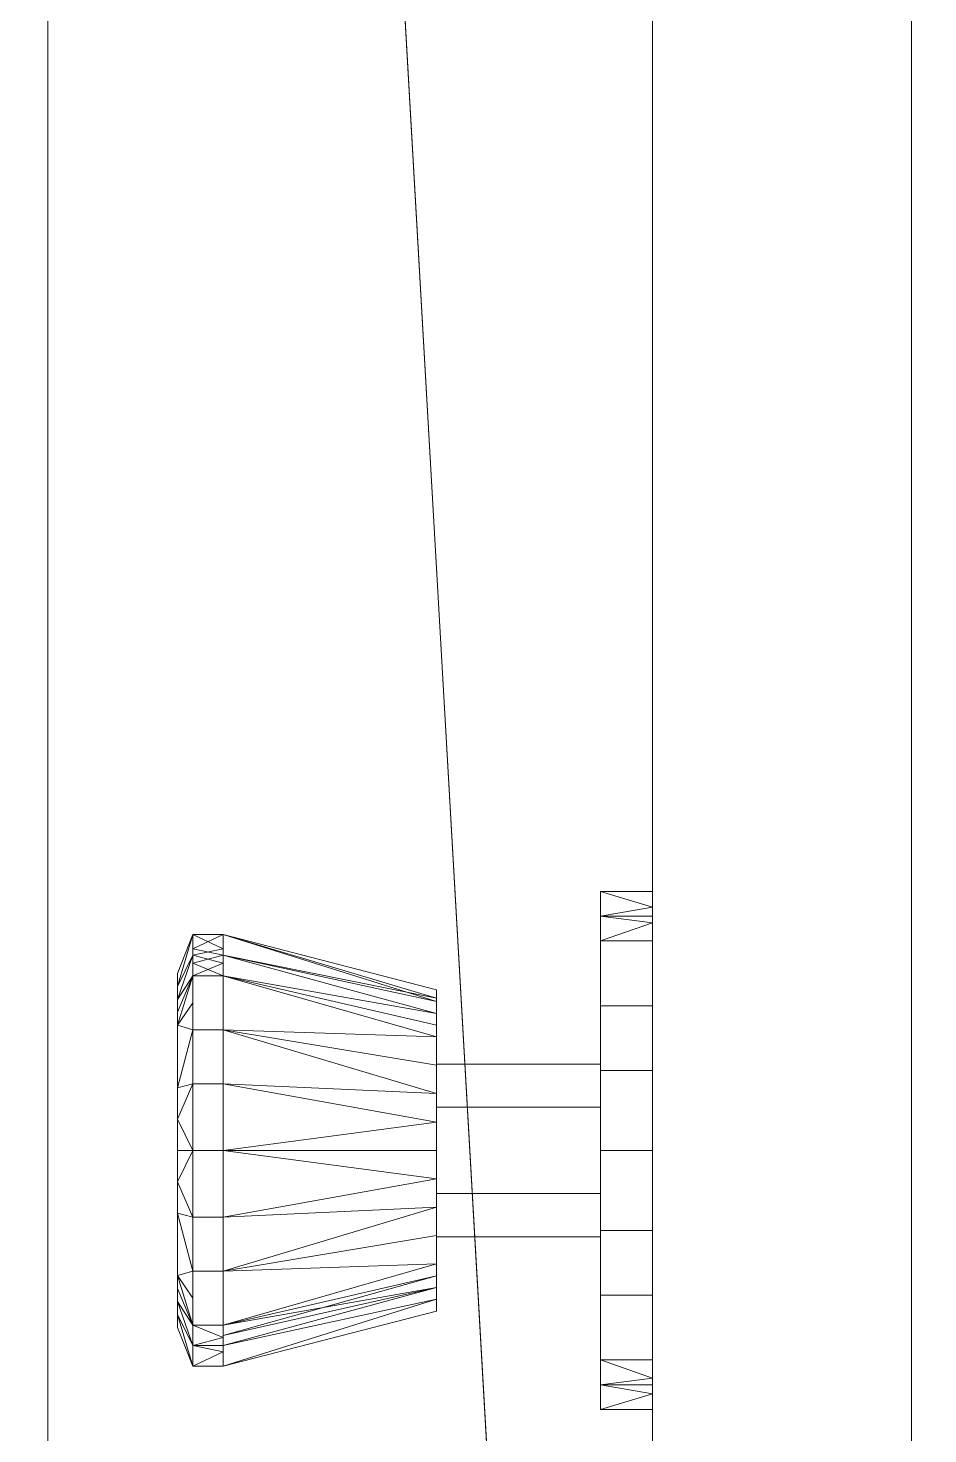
# Model space of a CAD drawing. Header units: millimetres. Extents: x -58504 to -31854, y -45142 to -12667.
# Drawn here: x -49731.1 to -49626.9, y -39304.7 to -39141.9 of the extents above; entities that cross this region are included whole.
import ezdxf

# ---------------------------------------------------------------- set-up
doc = ezdxf.new("R2010")
doc.units = ezdxf.units.MM
for name, color, linetype, lineweight in [('Doors', 7, 'Continuous', 9), ('Floors', 7, 'Continuous', 9), ('Frame_Mullion', 7, 'Continuous', 9), ('Walls', 7, 'Continuous', 9), ('五金器具', 7, 'Continuous', 9)]:
    doc.layers.add(name, color=color, linetype=linetype, lineweight=lineweight)

# ---------------------------------------------------------------- blocks, each defined once
blk = doc.blocks.new('單開-矩形- _1_ - 85 x 210 cm-432077-_3D_')
at = {"layer": 'Frame_Mullion', "color": 8}
mesh = blk.add_polyface(dxfattribs=at)
corners = [(425, -150, 2100), (-425, -150, 2100), (-425, -270, 2100), (425, -270, 2100)]
mesh.append_faces([[corners[k] for k in face] for face in [(0, 1, 2, 3)]], dxfattribs={"color": 8})
mesh = blk.add_polyface(dxfattribs=at)
corners = [(375, -190, 2050), (-375, -190, 2050), (-375, -150, 2050), (375, -150, 2050)]
mesh.append_faces([[corners[k] for k in face] for face in [(0, 1, 2, 3)]], dxfattribs={"color": 8})
mesh = blk.add_polyface(dxfattribs=at)
corners = [(375, -190), (355, -190), (355, -190, 2030), (-355, -190, 2030), (-355, -190), (-375, -190), (-375, -190, 2050), (375, -190, 2050)]
mesh.append_faces([[corners[k] for k in face] for face in [(2, 3, 6, 7)]], dxfattribs={"vtx1": -1, "vtx3": -1, "color": 8})
mesh.append_faces([[corners[k] for k in face] for face in [(0, 1, 2, 7)]], dxfattribs={"vtx2": -1, "color": 8})
mesh.append_faces([[corners[k] for k in face] for face in [(3, 4, 5, 6)]], dxfattribs={"vtx3": -1, "color": 8})
mesh = blk.add_polyface(dxfattribs=at)
corners = [(355, -270, 2030), (-355, -270, 2030), (-355, -190, 2030), (355, -190, 2030)]
mesh.append_faces([[corners[k] for k in face] for face in [(0, 1, 2, 3)]], dxfattribs={"color": 8})
at = {"layer": '五金器具'}
mesh = blk.add_polyface(dxfattribs=at)
corners = [(310, -196, 1000), (304.27, -196, 982.37), (289.27, -196, 971.47), (270.73, -196, 971.47), (255.73, -196, 982.37), (250, -196, 1000), (250, -190, 1000), (255.73, -190, 982.37), (270.73, -190, 971.47), (289.27, -190, 971.47), (304.27, -190, 982.37), (310, -190, 1000), (263.23, -196, 976.92), (263.23, -190, 976.92), (252.86, -190, 991.18), (252.86, -196, 991.18), (280, -196, 971.47), (280, -190, 971.47), (306.37, -190, 988.82), (307.14, -196, 991.18), (296.77, -190, 976.92), (296.77, -196, 976.92), (308.18, -190, 994.41)]
mesh.append_faces([[corners[k] for k in face] for face in [(1, 18, 19), (19, 22, 0), (18, 1, 10)]], dxfattribs={"vtx0": -1, "vtx1": -1})
mesh.append_faces([[corners[k] for k in face] for face in [(19, 18, 22)]], dxfattribs={"vtx0": -1, "vtx2": -1})
mesh.append_faces([[corners[k] for k in face] for face in [(6, 14, 15, 5)]], dxfattribs={"vtx1": -1})
mesh.append_faces([[corners[k] for k in face] for face in [(12, 4, 7, 13), (13, 8, 3, 12), (4, 15, 14, 7), (16, 3, 8, 17), (2, 16, 17, 9), (21, 2, 9, 20), (1, 21, 20, 10)]], dxfattribs={"vtx1": -1, "vtx3": -1})
mesh.append_faces([[corners[k] for k in face] for face in [(22, 11, 0)]], dxfattribs={"vtx2": -1})
mesh = blk.add_polyface(dxfattribs=at)
corners = [(250, -196, 1000), (255.73, -196, 1017.63), (270.73, -196, 1028.53), (289.27, -196, 1028.53), (304.27, -196, 1017.63), (310, -196, 1000), (310, -190, 1000), (304.27, -190, 1017.63), (289.27, -190, 1028.53), (270.73, -190, 1028.53), (255.73, -190, 1017.63), (250, -190, 1000), (296.77, -196, 1023.08), (296.77, -190, 1023.08), (307.14, -190, 1008.82), (307.14, -196, 1008.82), (280, -196, 1028.53), (280, -190, 1028.53), (253.63, -190, 1011.18), (252.86, -196, 1008.82), (263.23, -190, 1023.08), (263.23, -196, 1023.08), (251.82, -190, 1005.59)]
mesh.append_faces([[corners[k] for k in face] for face in [(1, 18, 19), (19, 22, 0), (18, 1, 10)]], dxfattribs={"vtx0": -1, "vtx1": -1})
mesh.append_faces([[corners[k] for k in face] for face in [(19, 18, 22)]], dxfattribs={"vtx0": -1, "vtx2": -1})
mesh.append_faces([[corners[k] for k in face] for face in [(6, 14, 15, 5)]], dxfattribs={"vtx1": -1})
mesh.append_faces([[corners[k] for k in face] for face in [(14, 7, 4, 15), (13, 8, 3, 12), (7, 13, 12, 4), (16, 3, 8, 17), (2, 16, 17, 9), (21, 2, 9, 20), (1, 21, 20, 10)]], dxfattribs={"vtx1": -1, "vtx3": -1})
mesh.append_faces([[corners[k] for k in face] for face in [(22, 11, 0)]], dxfattribs={"vtx2": -1})
mesh = blk.add_polyface(dxfattribs=at)
corners = [(310, -190, 1000), (304.27, -190, 982.37), (289.27, -190, 971.47), (270.73, -190, 971.47), (255.73, -190, 982.37), (250, -190, 1000), (280, -190, 1000)]
mesh.append_faces([[corners[k] for k in face] for face in [(1, 2, 6, 0)]], dxfattribs={"vtx1": -1})
mesh.append_faces([[corners[k] for k in face] for face in [(2, 3, 6)]], dxfattribs={"vtx1": -1, "vtx2": -1})
mesh.append_faces([[corners[k] for k in face] for face in [(4, 5, 6, 3)]], dxfattribs={"vtx2": -1})
mesh = blk.add_polyface(dxfattribs=at)
corners = [(250, -190, 1000), (255.73, -190, 1017.63), (270.73, -190, 1028.53), (289.27, -190, 1028.53), (304.27, -190, 1017.63), (310, -190, 1000), (280, -190, 1000)]
mesh.append_faces([[corners[k] for k in face] for face in [(3, 6, 2)]], dxfattribs={"vtx0": -1, "vtx1": -1})
mesh.append_faces([[corners[k] for k in face] for face in [(1, 2, 6, 0)]], dxfattribs={"vtx1": -1})
mesh.append_faces([[corners[k] for k in face] for face in [(4, 5, 6, 3)]], dxfattribs={"vtx2": -1})
mesh = blk.add_polyface(dxfattribs=at)
corners = [(290, -196, 1000), (285, -196, 991.34), (275, -196, 991.34), (270, -196, 1000), (250, -196, 1000), (255.73, -196, 982.37), (270.73, -196, 971.47), (289.27, -196, 971.47), (304.27, -196, 982.37), (310, -196, 1000)]
mesh.append_faces([[corners[k] for k in face] for face in [(1, 7, 8, 0)]], dxfattribs={"vtx0": -1, "vtx2": -1})
mesh.append_faces([[corners[k] for k in face] for face in [(9, 0, 8)]], dxfattribs={"vtx1": -1})
mesh.append_faces([[corners[k] for k in face] for face in [(6, 7, 1, 2), (5, 6, 2, 3)]], dxfattribs={"vtx1": -1, "vtx3": -1})
mesh.append_faces([[corners[k] for k in face] for face in [(3, 4, 5)]], dxfattribs={"vtx2": -1})
mesh = blk.add_polyface(dxfattribs=at)
corners = [(270, -196, 1000), (275, -196, 1008.66), (285, -196, 1008.66), (290, -196, 1000), (310, -196, 1000), (304.27, -196, 1017.63), (289.27, -196, 1028.53), (270.73, -196, 1028.53), (255.73, -196, 1017.63), (250, -196, 1000)]
mesh.append_faces([[corners[k] for k in face] for face in [(0, 8, 9)]], dxfattribs={"vtx0": -1})
mesh.append_faces([[corners[k] for k in face] for face in [(1, 7, 8, 0), (7, 1, 2)]], dxfattribs={"vtx0": -1, "vtx2": -1})
mesh.append_faces([[corners[k] for k in face] for face in [(2, 5, 6, 7)]], dxfattribs={"vtx0": -1, "vtx3": -1})
mesh.append_faces([[corners[k] for k in face] for face in [(3, 4, 5, 2)]], dxfattribs={"vtx2": -1})
mesh = blk.add_polyface(dxfattribs=at)
corners = [(290, -215, 1000), (285, -215, 991.34), (275, -215, 991.34), (270, -215, 1000), (270, -196, 1000), (275, -196, 991.34), (285, -196, 991.34), (290, -196, 1000)]
mesh.append_faces([[corners[k] for k in face] for face in [(4, 5, 2, 3)]], dxfattribs={"vtx1": -1})
mesh.append_faces([[corners[k] for k in face] for face in [(1, 2, 5, 6)]], dxfattribs={"vtx1": -1, "vtx3": -1})
mesh.append_faces([[corners[k] for k in face] for face in [(6, 7, 0, 1)]], dxfattribs={"vtx3": -1})
mesh = blk.add_polyface(dxfattribs=at)
corners = [(270, -215, 1000), (275, -215, 1008.66), (285, -215, 1008.66), (290, -215, 1000), (290, -196, 1000), (285, -196, 1008.66), (275, -196, 1008.66), (270, -196, 1000)]
mesh.append_faces([[corners[k] for k in face] for face in [(4, 5, 2, 3)]], dxfattribs={"vtx1": -1})
mesh.append_faces([[corners[k] for k in face] for face in [(1, 2, 5, 6)]], dxfattribs={"vtx1": -1, "vtx3": -1})
mesh.append_faces([[corners[k] for k in face] for face in [(6, 7, 0, 1)]], dxfattribs={"vtx3": -1})
mesh = blk.add_polyface(dxfattribs=at)
corners = [(305, -239.7, 1000), (300.23, -239.7, 985.31), (287.73, -239.7, 976.22), (272.27, -239.7, 976.22), (259.77, -239.7, 985.31), (255, -239.7, 1000), (261.4, -215, 1000), (266.85, -215, 986.85), (280, -215, 981.4), (293.15, -215, 986.85), (298.6, -215, 1000), (273.42, -215, 984.12), (286.58, -215, 984.12), (264.12, -215, 993.42), (295.88, -215, 993.42), (266.02, -239.7, 980.76), (293.98, -239.7, 980.76), (283.29, -215, 982.76), (280, -239.7, 976.22), (276.71, -215, 982.76), (265.49, -215, 990.14), (257.39, -239.7, 992.65), (302.61, -239.7, 992.65), (297.24, -215, 996.71), (301.42, -239.7, 988.98), (270.14, -215, 985.49), (289.86, -215, 985.49), (262.76, -215, 996.71), (294.51, -215, 990.14)]
mesh.append_faces([[corners[k] for k in face] for face in [(27, 5, 6), (0, 23, 10)]], dxfattribs={"vtx0": -1})
mesh.append_faces([[corners[k] for k in face] for face in [(18, 17, 2), (5, 27, 21), (3, 19, 18), (17, 18, 8), (1, 28, 24)]], dxfattribs={"vtx0": -1, "vtx1": -1})
mesh.append_faces([[corners[k] for k in face] for face in [(1, 9, 28), (14, 22, 24), (15, 25, 11), (18, 19, 8), (9, 1, 16), (11, 3, 15), (16, 12, 26), (4, 13, 20), (3, 11, 19), (13, 4, 21), (15, 7, 25), (12, 16, 2)]], dxfattribs={"vtx0": -1, "vtx2": -1})
mesh.append_faces([[corners[k] for k in face] for face in [(15, 4, 7), (20, 7, 4), (0, 22, 23), (17, 12, 2), (14, 23, 22), (28, 14, 24), (26, 9, 16), (27, 13, 21)]], dxfattribs={"vtx1": -1, "vtx2": -1})
mesh = blk.add_polyface(dxfattribs=at)
corners = [(255, -239.7, 1000), (259.77, -239.7, 1014.69), (272.27, -239.7, 1023.78), (287.73, -239.7, 1023.78), (300.23, -239.7, 1014.69), (305, -239.7, 1000), (298.6, -215, 1000), (293.15, -215, 1013.15), (280, -215, 1018.6), (266.85, -215, 1013.15), (261.4, -215, 1000), (286.58, -215, 1015.88), (273.42, -215, 1015.88), (295.88, -215, 1006.58), (264.12, -215, 1006.58), (293.98, -239.7, 1019.24), (266.02, -239.7, 1019.24), (280, -239.7, 1023.78), (283.29, -215, 1017.24), (276.71, -215, 1017.24), (294.51, -215, 1009.86), (302.61, -239.7, 1007.35), (262.37, -215, 1002.33), (257.39, -239.7, 1007.35), (265.49, -215, 1009.86), (289.86, -215, 1014.51), (270.14, -215, 1014.51), (297.24, -215, 1003.29)]
mesh.append_faces([[corners[k] for k in face] for face in [(27, 5, 6)]], dxfattribs={"vtx0": -1})
mesh.append_faces([[corners[k] for k in face] for face in [(5, 27, 21), (23, 22, 0), (17, 19, 2), (22, 23, 14), (19, 17, 8), (3, 18, 17)]], dxfattribs={"vtx0": -1, "vtx1": -1})
mesh.append_faces([[corners[k] for k in face] for face in [(15, 25, 11), (4, 13, 20), (17, 18, 8), (11, 3, 15), (9, 1, 16), (16, 12, 26), (13, 4, 21), (3, 11, 18), (1, 9, 24), (15, 7, 25), (12, 16, 2)]], dxfattribs={"vtx0": -1, "vtx2": -1})
mesh.append_faces([[corners[k] for k in face] for face in [(24, 14, 1), (15, 4, 7), (20, 7, 4), (19, 12, 2), (23, 1, 14), (26, 9, 16), (27, 13, 21)]], dxfattribs={"vtx1": -1, "vtx2": -1})
mesh.append_faces([[corners[k] for k in face] for face in [(22, 10, 0)]], dxfattribs={"vtx2": -1})
mesh = blk.add_polyface(dxfattribs=at)
corners = [(298.6, -215, 1000), (293.15, -215, 986.85), (280, -215, 981.4), (266.85, -215, 986.85), (261.4, -215, 1000), (270, -215, 1000), (275, -215, 991.34), (285, -215, 991.34), (290, -215, 1000)]
mesh.append_faces([[corners[k] for k in face] for face in [(3, 6, 2)]], dxfattribs={"vtx0": -1, "vtx1": -1})
mesh.append_faces([[corners[k] for k in face] for face in [(7, 1, 2, 6)]], dxfattribs={"vtx0": -1, "vtx2": -1})
mesh.append_faces([[corners[k] for k in face] for face in [(8, 0, 1, 7)]], dxfattribs={"vtx2": -1})
mesh.append_faces([[corners[k] for k in face] for face in [(3, 4, 5, 6)]], dxfattribs={"vtx3": -1})
mesh = blk.add_polyface(dxfattribs=at)
corners = [(261.4, -215, 1000), (266.85, -215, 1013.15), (280, -215, 1018.6), (293.15, -215, 1013.15), (298.6, -215, 1000), (290, -215, 1000), (285, -215, 1008.66), (275, -215, 1008.66), (270, -215, 1000)]
mesh.append_faces([[corners[k] for k in face] for face in [(3, 5, 6, 2)]], dxfattribs={"vtx0": -1, "vtx2": -1})
mesh.append_faces([[corners[k] for k in face] for face in [(0, 1, 8)]], dxfattribs={"vtx1": -1})
mesh.append_faces([[corners[k] for k in face] for face in [(6, 7, 2)]], dxfattribs={"vtx1": -1, "vtx2": -1})
mesh.append_faces([[corners[k] for k in face] for face in [(1, 2, 7, 8)]], dxfattribs={"vtx1": -1, "vtx3": -1})
mesh.append_faces([[corners[k] for k in face] for face in [(3, 4, 5)]], dxfattribs={"vtx2": -1})
mesh = blk.add_polyface(dxfattribs=at)
corners = [(305, -243.2, 1000), (300.23, -243.2, 985.31), (287.73, -243.2, 976.22), (272.27, -243.2, 976.22), (259.77, -243.2, 985.31), (255, -243.2, 1000), (255, -239.7, 1000), (259.77, -239.7, 985.31), (272.27, -239.7, 976.22), (287.73, -239.7, 976.22), (300.23, -239.7, 985.31), (305, -239.7, 1000), (258.32, -243.2, 989.79), (257.39, -239.7, 992.65), (266.02, -239.7, 980.76), (266.02, -243.2, 980.76), (280, -243.2, 976.22), (280, -239.7, 976.22), (293.98, -239.7, 980.76), (293.98, -243.2, 980.76), (301.68, -239.7, 989.79), (302.61, -243.2, 992.65), (256.66, -243.2, 994.9), (303.34, -239.7, 994.9)]
mesh.append_faces([[corners[k] for k in face] for face in [(7, 12, 13), (21, 23, 0), (1, 20, 21), (20, 1, 10)]], dxfattribs={"vtx0": -1, "vtx1": -1})
mesh.append_faces([[corners[k] for k in face] for face in [(13, 12, 22), (21, 20, 23), (7, 4, 12)]], dxfattribs={"vtx0": -1, "vtx2": -1})
mesh.append_faces([[corners[k] for k in face] for face in [(6, 13, 22)]], dxfattribs={"vtx1": -1, "vtx2": -1})
mesh.append_faces([[corners[k] for k in face] for face in [(15, 4, 7, 14), (14, 8, 3, 15), (17, 9, 2, 16), (19, 2, 9, 18), (18, 10, 1, 19), (16, 3, 8, 17)]], dxfattribs={"vtx1": -1, "vtx3": -1})
mesh.append_faces([[corners[k] for k in face] for face in [(22, 5, 6), (23, 11, 0)]], dxfattribs={"vtx2": -1})
mesh = blk.add_polyface(dxfattribs=at)
corners = [(255, -243.2, 1000), (259.77, -243.2, 1014.69), (272.27, -243.2, 1023.78), (287.73, -243.2, 1023.78), (300.23, -243.2, 1014.69), (305, -243.2, 1000), (305, -239.7, 1000), (300.23, -239.7, 1014.69), (287.73, -239.7, 1023.78), (272.27, -239.7, 1023.78), (259.77, -239.7, 1014.69), (255, -239.7, 1000), (293.98, -243.2, 1019.24), (293.98, -239.7, 1019.24), (302.61, -239.7, 1007.35), (302.61, -243.2, 1007.35), (280, -243.2, 1023.78), (280, -239.7, 1023.78), (258.32, -239.7, 1010.21), (257.39, -243.2, 1007.35), (266.02, -239.7, 1019.24), (266.02, -243.2, 1019.24), (256.66, -239.7, 1005.1)]
mesh.append_faces([[corners[k] for k in face] for face in [(1, 18, 19), (19, 22, 0), (18, 1, 10)]], dxfattribs={"vtx0": -1, "vtx1": -1})
mesh.append_faces([[corners[k] for k in face] for face in [(19, 18, 22)]], dxfattribs={"vtx0": -1, "vtx2": -1})
mesh.append_faces([[corners[k] for k in face] for face in [(6, 14, 15, 5)]], dxfattribs={"vtx1": -1})
mesh.append_faces([[corners[k] for k in face] for face in [(12, 4, 7, 13), (13, 8, 3, 12), (4, 15, 14, 7), (16, 3, 8, 17), (2, 16, 17, 9), (21, 2, 9, 20), (1, 21, 20, 10)]], dxfattribs={"vtx1": -1, "vtx3": -1})
mesh.append_faces([[corners[k] for k in face] for face in [(22, 11, 0)]], dxfattribs={"vtx2": -1})
mesh = blk.add_polyface(dxfattribs=at)
corners = [(300.5, -245, 1000), (294.5, -245, 985.5), (280, -245, 979.5), (265.5, -245, 985.5), (259.5, -245, 1000), (255, -243.2, 1000), (259.77, -243.2, 985.31), (272.27, -243.2, 976.22), (287.73, -243.2, 976.22), (300.23, -243.2, 985.31), (305, -243.2, 1000), (287.25, -245, 982.5), (272.75, -245, 982.5), (262.5, -245, 992.75), (257.39, -243.2, 992.65), (297.5, -245, 992.75), (302.61, -243.2, 992.65), (266.02, -243.2, 980.76), (293.98, -243.2, 980.76), (276.38, -245, 981), (280, -243.2, 976.22), (283.62, -245, 981), (264, -245, 989.13), (261, -245, 996.38), (296, -245, 989.13), (299, -245, 996.38), (269.13, -245, 984), (297.1, -243.2, 983.03), (290.87, -245, 984)]
mesh.append_faces([[corners[k] for k in face] for face in [(25, 10, 0)]], dxfattribs={"vtx0": -1})
mesh.append_faces([[corners[k] for k in face] for face in [(1, 9, 24), (20, 19, 7), (8, 21, 20), (2, 20, 21), (10, 25, 16), (19, 20, 2)]], dxfattribs={"vtx0": -1, "vtx1": -1})
mesh.append_faces([[corners[k] for k in face] for face in [(8, 11, 21), (23, 5, 14), (1, 18, 27), (11, 8, 18), (3, 6, 17), (12, 17, 7), (9, 15, 24), (1, 27, 9), (14, 13, 23), (15, 9, 16)]], dxfattribs={"vtx0": -1, "vtx2": -1})
mesh.append_faces([[corners[k] for k in face] for face in [(17, 12, 26, 3)]], dxfattribs={"vtx0": -1, "vtx3": -1})
mesh.append_faces([[corners[k] for k in face] for face in [(14, 6, 13), (19, 12, 7), (22, 13, 6, 3), (28, 11, 18, 1), (25, 15, 16)]], dxfattribs={"vtx1": -1, "vtx2": -1})
mesh.append_faces([[corners[k] for k in face] for face in [(23, 4, 5)]], dxfattribs={"vtx2": -1})
mesh = blk.add_polyface(dxfattribs=at)
corners = [(259.5, -245, 1000), (265.5, -245, 1014.5), (280, -245, 1020.5), (294.5, -245, 1014.5), (300.5, -245, 1000), (305, -243.2, 1000), (300.23, -243.2, 1014.69), (287.73, -243.2, 1023.78), (272.27, -243.2, 1023.78), (259.77, -243.2, 1014.69), (255, -243.2, 1000), (272.75, -245, 1017.5), (287.25, -245, 1017.5), (297.5, -245, 1007.25), (302.61, -243.2, 1007.35), (262.5, -245, 1007.25), (257.39, -243.2, 1007.35), (293.98, -243.2, 1019.24), (266.02, -243.2, 1019.24), (283.62, -245, 1019), (280, -243.2, 1023.78), (276.38, -245, 1019), (296, -245, 1010.87), (299, -245, 1003.62), (264, -245, 1010.87), (261, -245, 1003.62), (290.87, -245, 1016), (262.9, -243.2, 1016.97), (269.13, -245, 1016)]
mesh.append_faces([[corners[k] for k in face] for face in [(25, 10, 0)]], dxfattribs={"vtx0": -1})
mesh.append_faces([[corners[k] for k in face] for face in [(1, 9, 24), (20, 19, 7), (8, 21, 20), (2, 20, 21), (10, 25, 16), (19, 20, 2)]], dxfattribs={"vtx0": -1, "vtx1": -1})
mesh.append_faces([[corners[k] for k in face] for face in [(8, 11, 21), (23, 5, 14), (1, 18, 27), (11, 8, 18), (3, 6, 17), (12, 17, 7), (9, 15, 24), (1, 27, 9), (6, 3, 22), (14, 13, 23), (15, 9, 16)]], dxfattribs={"vtx0": -1, "vtx2": -1})
mesh.append_faces([[corners[k] for k in face] for face in [(17, 12, 26, 3)]], dxfattribs={"vtx0": -1, "vtx3": -1})
mesh.append_faces([[corners[k] for k in face] for face in [(14, 6, 13), (19, 12, 7), (22, 13, 6), (28, 11, 18, 1), (25, 15, 16)]], dxfattribs={"vtx1": -1, "vtx2": -1})
mesh.append_faces([[corners[k] for k in face] for face in [(23, 4, 5)]], dxfattribs={"vtx2": -1})
mesh = blk.add_polyface(dxfattribs=at)
corners = [(280, -245, 1000), (259.5, -245, 1000), (265.5, -245, 985.5), (280, -245, 979.5), (294.5, -245, 985.5), (300.5, -245, 1000)]
mesh.append_faces([[corners[k] for k in face] for face in [(2, 3, 0, 1)]], dxfattribs={"vtx1": -1})
mesh.append_faces([[corners[k] for k in face] for face in [(4, 5, 0, 3)]], dxfattribs={"vtx2": -1})
mesh = blk.add_polyface(dxfattribs=at)
corners = [(280, -245, 1000), (300.5, -245, 1000), (294.5, -245, 1014.5), (280, -245, 1020.5), (265.5, -245, 1014.5), (259.5, -245, 1000)]
mesh.append_faces([[corners[k] for k in face] for face in [(4, 5, 0, 3)]], dxfattribs={"vtx2": -1})
mesh.append_faces([[corners[k] for k in face] for face in [(0, 1, 2, 3)]], dxfattribs={"vtx3": -1})

msp = doc.modelspace()

# ---------------------------------------------------------------- block references
at = {"layer": 'Doors', "color": 8, "rotation": 269.9999999999999}
msp.add_blockref('單開-矩形- _1_ - 85 x 210 cm-432077-_3D_', (-49468.81, -38991.86, 11000), dxfattribs=at)

# ---------------------------------------------------------------- meshes
at = {"layer": 'Floors', "color": 9}
mesh = msp.add_polyface(dxfattribs=at)
corners = [(-42028.81, -14316.86, 10820), (-42028.81, -12666.86, 10820), (-38828.81, -12666.86, 10820), (-38828.81, -14316.86, 10820), (-33278.81, -14316.86, 10820), (-33278.81, -21316.86, 10820), (-32828.81, -21316.86, 10820), (-32828.81, -31066.86, 10820), (-33278.81, -31066.86, 10820), (-33278.81, -33116.86, 10820), (-31853.81, -33116.86, 10820), (-31853.81, -36466.86, 10820), (-33278.81, -36466.86, 10820), (-33278.81, -43716.86, 10820), (-35428.81, -43716.86, 10820), (-35428.81, -45141.86, 10820), (-38778.81, -45141.86, 10820), (-38778.81, -43716.86, 10820), (-42303.81, -43716.86, 10820), (-42303.81, -45141.86, 10820), (-45653.81, -45141.86, 10820), (-45653.81, -43716.86, 10820), (-49578.81, -43716.86, 10820), (-49578.81, -45141.86, 10820), (-52928.81, -45141.86, 10820), (-52928.81, -43766.86, 10820), (-57078.81, -43766.86, 10820), (-57078.81, -36466.86, 10820), (-58503.82, -36466.86, 10820), (-58503.82, -33116.86, 10820), (-57128.82, -33116.86, 10820), (-57128.82, -29916.86, 10820), (-49328.81, -29916.86, 10820), (-49328.81, -29141.86, 10820), (-50703.81, -29141.86, 10820), (-50703.81, -22316.86, 10820), (-49928.8, -22316.86, 10820), (-49928.8, -21466.86, 10820), (-50703.81, -21466.86, 10820), (-50703.81, -18116.86, 10820), (-49328.81, -18116.86, 10820), (-49328.81, -14316.86, 10820), (-38978.81, -22666.86, 10820), (-39228.81, -22666.86, 10820), (-39228.81, -24116.86, 10820), (-38978.81, -24116.86, 10820), (-33828.81, -24116.86, 10820), (-33828.81, -21916.86, 10820), (-38828.81, -21916.86, 10820), (-38828.81, -24116.86, 10820), (-34578.81, -26766.86, 10820), (-38878.81, -26766.86, 10820), (-38878.81, -27206.86, 10820), (-34578.81, -27206.86, 10820), (-38878.81, -27356.86, 10820), (-38878.81, -30316.86, 10820), (-34988.81, -30316.86, 10820), (-34988.81, -28936.86, 10820), (-34728.81, -28936.86, 10820), (-34728.81, -27356.86, 10820), (-41978.81, -25141.86, 10820), (-42328.81, -25141.86, 10820), (-42328.81, -26791.86, 10820), (-41978.81, -26791.86, 10820), (-42028.81, -31316.86, 10820), (-42028.81, -30591.86, 10820), (-43728.81, -30591.86, 10820), (-43728.81, -31316.86, 10820), (-43878.81, -31926.86, 10820), (-43878.81, -30591.86, 10820), (-44378.81, -30591.86, 10820), (-44378.81, -31926.86, 10820), (-46428.81, -33441.86, 10820), (-47428.81, -33441.86, 10820), (-47428.81, -34116.86, 10820), (-46428.81, -34116.86, 10820), (-45328.81, -33441.86, 10820), (-46328.81, -33441.86, 10820), (-46328.81, -34116.86, 10820), (-45328.81, -34116.86, 10820), (-49028.81, -30591.86, 10820), (-49028.81, -33291.86, 10820), (-45908.81, -33291.86, 10820), (-45908.81, -30591.86, 10820), (-39228.81, -26816.86, 10820), (-39228.81, -29916.86, 10820), (-39028.81, -29916.86, 10820), (-39028.81, -26816.86, 10820), (-46353.81, -36916.36, 10820), (-46653.81, -36916.36, 10820), (-46653.81, -37166.86, 10820), (-46353.81, -37166.86, 10820), (-56178.81, -38966.86, 10820), (-56928.81, -38966.86, 10820), (-56928.81, -39266.86, 10820), (-56178.81, -39266.86, 10820), (-52628.81, -36916.86, 10820), (-53378.81, -36916.86, 10820), (-53378.81, -37066.86, 10820), (-52628.81, -37066.86, 10820), (-49928.81, -31066.86, 10820), (-49928.81, -31466.86, 10820), (-49728.81, -31466.86, 10820), (-49728.81, -31066.86, 10820), (-51278.81, -35816.86, 10820), (-51578.81, -35816.86, 10820), (-51578.81, -36316.86, 10820), (-51278.81, -36316.86, 10820), (-46803.81, -39566.86, 10820), (-47103.81, -39566.86, 10820), (-47103.81, -40066.86, 10820), (-46803.81, -40066.86, 10820), (-36948.81, -36916.86, 10820), (-37248.81, -36916.86, 10820), (-37248.81, -37266.86, 10820), (-36948.81, -37266.86, 10820), (-34078.81, -39626.86, 10820), (-33778.81, -39626.86, 10820), (-33778.81, -39326.86, 10820), (-34078.81, -39326.86, 10820), (-36988.81, -30916.86, 10820), (-37288.81, -30916.86, 10820), (-37288.81, -31266.86, 10820), (-36988.81, -31266.86, 10820), (-44528.81, -14466.86, 10820), (-44828.81, -14466.86, 10820), (-44828.81, -15216.86, 10820), (-44528.81, -15216.86, 10820), (-41078.81, -19666.86, 10820), (-41878.81, -19666.86, 10820), (-41878.81, -19966.86, 10820), (-41078.81, -19966.86, 10820)]
mesh.append_faces([[corners[k] for k in face] for face in [(30, 27, 28, 29), (3, 0, 1, 2)]], dxfattribs={"vtx0": -1, "color": 9})
mesh.append_faces([[corners[k] for k in face] for face in [(111, 21, 110), (106, 96, 105), (82, 73, 81), (32, 100, 31), (101, 31, 100), (44, 60, 43)]], dxfattribs={"vtx0": -1, "vtx1": -1, "color": 9})
mesh.append_faces([[corners[k] for k in face] for face in [(109, 107, 90, 108), (74, 104, 81, 73), (79, 68, 64), (62, 83, 33, 61), (66, 69, 62, 65), (130, 61, 36), (52, 54, 87, 51)]], dxfattribs={"vtx0": -1, "vtx1": -1, "vtx2": -1, "color": 9})
mesh.append_faces([[corners[k] for k in face] for face in [(17, 114, 116, 14), (9, 12, 112, 123), (64, 122, 113, 79), (44, 51, 84, 60)]], dxfattribs={"vtx0": -1, "vtx1": -1, "vtx2": -1, "vtx3": -1, "color": 9})
mesh.append_faces([[corners[k] for k in face] for face in [(27, 98, 92, 93), (82, 77, 72, 73), (71, 76, 82, 83), (32, 80, 103, 100), (40, 126, 129, 130)]], dxfattribs={"vtx0": -1, "vtx1": -1, "vtx3": -1, "color": 9})
mesh.append_faces([[corners[k] for k in face] for face in [(95, 25, 26, 94), (94, 26, 27, 93), (115, 119, 116, 114), (72, 77, 78, 75), (68, 79, 76, 71), (12, 115, 112), (68, 67, 64), (123, 112, 113, 122), (33, 83, 80, 32), (83, 70, 71), (69, 66, 67, 68), (126, 40, 41, 125), (0, 124, 125, 41), (58, 7, 8), (51, 87, 84), (42, 48, 49, 45)]], dxfattribs={"vtx0": -1, "vtx2": -1, "color": 9})
mesh.append_faces([[corners[k] for k in face] for face in [(25, 98, 99, 22), (110, 21, 22, 99), (108, 90, 91, 18), (105, 96, 97, 30), (81, 104, 105, 101), (114, 17, 18, 91), (12, 118, 119, 115), (88, 78, 79, 113), (62, 69, 70, 83), (65, 62, 63, 85), (130, 36, 37, 40), (48, 131, 128, 3), (55, 121, 122, 64), (7, 53, 50, 46), (51, 44, 45, 49), (48, 42, 43, 131)]], dxfattribs={"vtx0": -1, "vtx2": -1, "vtx3": -1, "color": 9})
mesh.append_faces([[corners[k] for k in face] for face in [(16, 17, 14, 15), (35, 36, 34), (57, 58, 56)]], dxfattribs={"vtx1": -1, "color": 9})
mesh.append_faces([[corners[k] for k in face] for face in [(101, 102, 81), (76, 77, 82), (126, 127, 129), (130, 131, 43), (85, 86, 55)]], dxfattribs={"vtx1": -1, "vtx2": -1, "color": 9})
mesh.append_faces([[corners[k] for k in face] for face in [(95, 92, 98, 25), (109, 110, 99, 107), (111, 108, 18, 21), (97, 98, 27, 30), (30, 31, 101, 105), (74, 75, 89, 104), (88, 89, 75, 78), (33, 34, 36, 61), (60, 61, 130, 43), (64, 65, 85, 55), (128, 129, 0, 3), (127, 124, 0, 129), (8, 9, 56, 58), (123, 120, 56, 9), (58, 59, 53, 7)]], dxfattribs={"vtx1": -1, "vtx2": -1, "vtx3": -1, "color": 9})
mesh.append_faces([[corners[k] for k in face] for face in [(106, 107, 99, 96), (107, 104, 89, 90), (80, 81, 102, 103), (12, 13, 117, 118), (116, 117, 13, 14), (113, 114, 91, 88), (63, 60, 84, 85), (120, 121, 55, 56), (54, 55, 86, 87), (59, 54, 52, 53), (50, 51, 49, 46), (46, 47, 6, 7), (47, 48, 5, 6)]], dxfattribs={"vtx1": -1, "vtx3": -1, "color": 9})
mesh.append_faces([[corners[k] for k in face] for face in [(23, 24, 25, 22), (10, 11, 12, 9)]], dxfattribs={"vtx2": -1, "color": 9})
mesh.append_faces([[corners[k] for k in face] for face in [(3, 4, 5, 48)]], dxfattribs={"vtx2": -1, "vtx3": -1, "color": 9})
mesh.append_faces([[corners[k] for k in face] for face in [(18, 19, 20, 21), (37, 38, 39, 40)]], dxfattribs={"vtx3": -1, "color": 9})
mesh = msp.add_polyface(dxfattribs=at)
corners = [(-42028.81, -14316.86, 11000), (-49328.81, -14316.86, 11000), (-49328.81, -18116.86, 11000), (-50703.81, -18116.86, 11000), (-50703.81, -21466.86, 11000), (-49928.8, -21466.86, 11000), (-49928.8, -22316.86, 11000), (-50703.81, -22316.86, 11000), (-50703.81, -29141.86, 11000), (-49328.81, -29141.86, 11000), (-49328.81, -29916.86, 11000), (-57128.82, -29916.86, 11000), (-57128.82, -33116.86, 11000), (-58503.82, -33116.86, 11000), (-58503.82, -36466.86, 11000), (-57078.81, -36466.86, 11000), (-57078.81, -43766.86, 11000), (-52928.81, -43766.86, 11000), (-52928.81, -45141.86, 11000), (-49578.81, -45141.86, 11000), (-49578.81, -43716.86, 11000), (-45653.81, -43716.86, 11000), (-45653.81, -45141.86, 11000), (-42303.81, -45141.86, 11000), (-42303.81, -43716.86, 11000), (-38778.81, -43716.86, 11000), (-38778.81, -45141.86, 11000), (-35428.81, -45141.86, 11000), (-35428.81, -43716.86, 11000), (-33278.81, -43716.86, 11000), (-33278.81, -36466.86, 11000), (-31853.81, -36466.86, 11000), (-31853.81, -33116.86, 11000), (-33278.81, -33116.86, 11000), (-33278.81, -31066.86, 11000), (-32828.81, -31066.86, 11000), (-32828.81, -21316.86, 11000), (-33278.81, -21316.86, 11000), (-33278.81, -14316.86, 11000), (-38828.81, -14316.86, 11000), (-38828.81, -12666.86, 11000), (-42028.81, -12666.86, 11000), (-38978.81, -22666.86, 11000), (-38978.81, -24116.86, 11000), (-39228.81, -24116.86, 11000), (-39228.81, -22666.86, 11000), (-33828.81, -24116.86, 11000), (-38828.81, -24116.86, 11000), (-38828.81, -21916.86, 11000), (-33828.81, -21916.86, 11000), (-34578.81, -26766.86, 11000), (-34578.81, -27206.86, 11000), (-38878.81, -27206.86, 11000), (-38878.81, -26766.86, 11000), (-38878.81, -27356.86, 11000), (-34728.81, -27356.86, 11000), (-34728.81, -28936.86, 11000), (-34988.81, -28936.86, 11000), (-34988.81, -30316.86, 11000), (-38878.81, -30316.86, 11000), (-41978.81, -25141.86, 11000), (-41978.81, -26791.86, 11000), (-42328.81, -26791.86, 11000), (-42328.81, -25141.86, 11000), (-42028.81, -31316.86, 11000), (-43728.81, -31316.86, 11000), (-43728.81, -30591.86, 11000), (-42028.81, -30591.86, 11000), (-43878.81, -31926.86, 11000), (-44378.81, -31926.86, 11000), (-44378.81, -30591.86, 11000), (-43878.81, -30591.86, 11000), (-46428.81, -33441.86, 11000), (-46428.81, -34116.86, 11000), (-47428.81, -34116.86, 11000), (-47428.81, -33441.86, 11000), (-45328.81, -33441.86, 11000), (-45328.81, -34116.86, 11000), (-46328.81, -34116.86, 11000), (-46328.81, -33441.86, 11000), (-49028.81, -30591.86, 11000), (-45908.81, -30591.86, 11000), (-45908.81, -33291.86, 11000), (-49028.81, -33291.86, 11000), (-39228.81, -26816.86, 11000), (-39028.81, -26816.86, 11000), (-39028.81, -29916.86, 11000), (-39228.81, -29916.86, 11000), (-46353.81, -36916.36, 11000), (-46353.81, -37166.86, 11000), (-46653.81, -37166.86, 11000), (-46653.81, -36916.36, 11000), (-56178.81, -38966.86, 11000), (-56178.81, -39266.86, 11000), (-56928.81, -39266.86, 11000), (-56928.81, -38966.86, 11000), (-52628.81, -36916.86, 11000), (-52628.81, -37066.86, 11000), (-53378.81, -37066.86, 11000), (-53378.81, -36916.86, 11000), (-49928.81, -31066.86, 11000), (-49728.81, -31066.86, 11000), (-49728.81, -31466.86, 11000), (-49928.81, -31466.86, 11000), (-51278.81, -35816.86, 11000), (-51278.81, -36316.86, 11000), (-51578.81, -36316.86, 11000), (-51578.81, -35816.86, 11000), (-46803.81, -39566.86, 11000), (-46803.81, -40066.86, 11000), (-47103.81, -40066.86, 11000), (-47103.81, -39566.86, 11000), (-36948.81, -36916.86, 11000), (-36948.81, -37266.86, 11000), (-37248.81, -37266.86, 11000), (-37248.81, -36916.86, 11000), (-34078.81, -39626.86, 11000), (-34078.81, -39326.86, 11000), (-33778.81, -39326.86, 11000), (-33778.81, -39626.86, 11000), (-36988.81, -30916.86, 11000), (-36988.81, -31266.86, 11000), (-37288.81, -31266.86, 11000), (-37288.81, -30916.86, 11000), (-44528.81, -14466.86, 11000), (-44528.81, -15216.86, 11000), (-44828.81, -15216.86, 11000), (-44828.81, -14466.86, 11000), (-41078.81, -19666.86, 11000), (-41078.81, -19966.86, 11000), (-41878.81, -19966.86, 11000), (-41878.81, -19666.86, 11000)]
mesh.append_faces([[corners[k] for k in face] for face in [(5, 2, 3, 4), (24, 21, 22, 23), (28, 25, 26, 27)]], dxfattribs={"vtx0": -1, "color": 9})
mesh.append_faces([[corners[k] for k in face] for face in [(75, 83, 74), (92, 15, 95), (65, 68, 64)]], dxfattribs={"vtx0": -1, "vtx1": -1, "color": 9})
mesh.append_faces([[corners[k] for k in face] for face in [(126, 2, 131, 125), (63, 6, 9, 62), (71, 66, 62, 70), (109, 21, 24)]], dxfattribs={"vtx0": -1, "vtx1": -1, "vtx2": -1, "color": 9})
mesh.append_faces([[corners[k] for k in face] for face in [(81, 70, 62, 9), (103, 12, 107, 83), (12, 15, 99, 107), (104, 91, 74, 83), (111, 90, 105, 97), (33, 121, 112, 30), (64, 77, 115, 122), (116, 114, 25, 28)]], dxfattribs={"vtx0": -1, "vtx1": -1, "vtx2": -1, "vtx3": -1, "color": 9})
mesh.append_faces([[corners[k] for k in face] for face in [(53, 47, 43, 44), (35, 46, 50, 51), (15, 92, 98, 99), (17, 20, 97, 98), (30, 113, 117, 118)]], dxfattribs={"vtx0": -1, "vtx1": -1, "vtx3": -1, "color": 9})
mesh.append_faces([[corners[k] for k in face] for face in [(2, 130, 131), (80, 101, 102, 83), (67, 61, 62, 66), (84, 60, 61, 87), (47, 53, 50, 46), (46, 35, 36, 49), (49, 36, 37, 48), (52, 54, 55, 51), (54, 85, 86, 59), (59, 123, 120, 58), (107, 99, 96, 106), (97, 105, 106, 96), (105, 90, 91, 104), (108, 89, 90, 111), (21, 109, 110, 20), (30, 118, 119, 29), (115, 88, 89, 114), (30, 112, 113), (29, 119, 116, 28)]], dxfattribs={"vtx0": -1, "vtx2": -1, "color": 9})
mesh.append_faces([[corners[k] for k in face] for face in [(0, 124, 125, 131), (39, 41, 0, 128), (45, 129, 130, 60), (10, 100, 101, 80), (59, 86, 87, 64), (51, 55, 56, 35), (98, 92, 93, 17), (76, 68, 69, 82), (78, 72, 73, 88), (68, 76, 77, 64)]], dxfattribs={"vtx0": -1, "vtx2": -1, "vtx3": -1, "color": 9})
mesh.append_faces([[corners[k] for k in face] for face in [(8, 9, 6, 7), (40, 41, 39), (19, 20, 17, 18), (32, 33, 30, 31)]], dxfattribs={"vtx1": -1, "color": 9})
mesh.append_faces([[corners[k] for k in face] for face in [(131, 128, 0), (10, 11, 100), (120, 121, 58), (102, 103, 83), (107, 104, 83), (78, 79, 72)]], dxfattribs={"vtx1": -1, "vtx2": -1, "color": 9})
mesh.append_faces([[corners[k] for k in face] for face in [(5, 6, 130, 2), (128, 129, 48, 39), (63, 60, 130, 6), (67, 64, 87, 61), (45, 42, 48, 129), (84, 85, 53, 44), (44, 45, 60, 84), (52, 53, 85, 54), (122, 123, 59, 64), (34, 35, 56, 58), (33, 34, 58, 121), (110, 111, 97, 20), (108, 109, 24, 89), (79, 76, 82, 72), (77, 78, 88, 115), (24, 25, 114, 89)]], dxfattribs={"vtx1": -1, "vtx2": -1, "vtx3": -1, "color": 9})
mesh.append_faces([[corners[k] for k in face] for face in [(1, 2, 126, 127), (0, 1, 127, 124), (9, 10, 80, 81), (103, 100, 11, 12), (69, 70, 81, 82), (65, 66, 71, 68), (42, 43, 47, 48), (121, 122, 115, 112), (82, 83, 75, 72), (91, 88, 73, 74), (93, 94, 16, 17), (94, 95, 15, 16), (116, 117, 113, 114)]], dxfattribs={"vtx1": -1, "vtx3": -1, "color": 9})
mesh.append_faces([[corners[k] for k in face] for face in [(56, 57, 58)]], dxfattribs={"vtx2": -1, "color": 9})
mesh.append_faces([[corners[k] for k in face] for face in [(37, 38, 39, 48)]], dxfattribs={"vtx2": -1, "vtx3": -1, "color": 9})
mesh.append_faces([[corners[k] for k in face] for face in [(12, 13, 14, 15)]], dxfattribs={"vtx3": -1, "color": 9})
at = {"layer": 'Walls', "color": 9}
mesh = msp.add_polyface(dxfattribs=at)
corners = [(-49728.81, -43216.86, 14300), (-49728.81, -38416.86, 14300), (-49728.81, -38416.86, 11000), (-49728.81, -38566.86, 11000), (-49728.81, -38566.86, 13100), (-49728.81, -39416.86, 13100), (-49728.81, -39416.86, 11000), (-49728.81, -40246.86, 11000), (-49728.81, -40246.86, 13100), (-49728.81, -41146.86, 13100), (-49728.81, -41146.86, 11000), (-49728.81, -43216.86, 11000)]
mesh.append_faces([[corners[k] for k in face] for face in [(9, 0, 1, 8)]], dxfattribs={"vtx0": -1, "vtx2": -1, "color": 9})
mesh.append_faces([[corners[k] for k in face] for face in [(1, 4, 5, 8)]], dxfattribs={"vtx0": -1, "vtx2": -1, "vtx3": -1, "color": 9})
mesh.append_faces([[corners[k] for k in face] for face in [(2, 3, 4, 1)]], dxfattribs={"vtx2": -1, "color": 9})
mesh.append_faces([[corners[k] for k in face] for face in [(5, 6, 7, 8), (9, 10, 11, 0)]], dxfattribs={"vtx3": -1, "color": 9})
mesh = msp.add_polyface(dxfattribs=at)
corners = [(-49628.81, -43216.86, 11000), (-49728.81, -43216.86, 11000), (-49728.81, -41146.86, 11000), (-49628.81, -41146.86, 11000), (-49728.81, -38416.86, 11000), (-49628.81, -38416.86, 11000), (-49628.81, -38516.86, 11000), (-49628.81, -38566.86, 11000), (-49728.81, -38566.86, 11000), (-49728.81, -39416.86, 11000), (-49628.81, -39416.86, 11000), (-49628.81, -40066.86, 11000), (-49628.81, -40166.86, 11000), (-49628.81, -40246.86, 11000), (-49728.81, -40246.86, 11000)]
mesh.append_faces([[corners[k] for k in face] for face in [(2, 3, 0, 1)]], dxfattribs={"color": 9})
mesh.append_faces([[corners[k] for k in face] for face in [(8, 6, 7), (14, 12, 13)]], dxfattribs={"vtx0": -1, "color": 9})
mesh.append_faces([[corners[k] for k in face] for face in [(11, 12, 14, 9)]], dxfattribs={"vtx1": -1, "vtx3": -1, "color": 9})
mesh.append_faces([[corners[k] for k in face] for face in [(4, 5, 6, 8), (9, 10, 11)]], dxfattribs={"vtx2": -1, "color": 9})
mesh = msp.add_polyface(dxfattribs=at)
corners = [(-49628.81, -43216.86, 14300), (-49628.81, -40166.86, 14300), (-49628.81, -40066.86, 14300), (-49628.81, -38516.86, 14300), (-49628.81, -38416.86, 14300), (-49728.81, -38416.86, 14300), (-49728.81, -43216.86, 14300)]
mesh.append_faces([[corners[k] for k in face] for face in [(5, 1, 2, 3)]], dxfattribs={"vtx0": -1, "vtx3": -1, "color": 9})
mesh.append_faces([[corners[k] for k in face] for face in [(3, 4, 5), (6, 0, 1, 5)]], dxfattribs={"vtx2": -1, "color": 9})
mesh = msp.add_polyface(dxfattribs=at)
corners = [(-49628.81, -38416.86, 14300), (-49628.81, -38516.86, 14300), (-49628.81, -40066.86, 14300), (-49628.81, -40166.86, 14300), (-49628.81, -43216.86, 14300), (-49628.81, -43216.86, 11000), (-49628.81, -41146.86, 11000), (-49628.81, -41146.86, 13100), (-49628.81, -40246.86, 13100), (-49628.81, -40246.86, 11000), (-49628.81, -40166.86, 11000), (-49628.81, -40066.86, 11000), (-49628.81, -39416.86, 11000), (-49628.81, -39416.86, 13100), (-49628.81, -38566.86, 13100), (-49628.81, -38566.86, 11000), (-49628.81, -38516.86, 11000), (-49628.81, -38416.86, 11000)]
mesh.append_faces([[corners[k] for k in face] for face in [(7, 4, 5, 6)]], dxfattribs={"vtx0": -1, "color": 9})
mesh.append_faces([[corners[k] for k in face] for face in [(13, 8, 11, 12), (14, 1, 13)]], dxfattribs={"vtx0": -1, "vtx1": -1, "color": 9})
mesh.append_faces([[corners[k] for k in face] for face in [(3, 7, 8, 2), (7, 3, 4)]], dxfattribs={"vtx0": -1, "vtx2": -1, "color": 9})
mesh.append_faces([[corners[k] for k in face] for face in [(13, 1, 2, 8)]], dxfattribs={"vtx0": -1, "vtx2": -1, "vtx3": -1, "color": 9})
mesh.append_faces([[corners[k] for k in face] for face in [(10, 11, 8, 9)]], dxfattribs={"vtx1": -1, "color": 9})
mesh.append_faces([[corners[k] for k in face] for face in [(0, 1, 14, 17)]], dxfattribs={"vtx1": -1, "vtx2": -1, "color": 9})
mesh.append_faces([[corners[k] for k in face] for face in [(14, 15, 16, 17)]], dxfattribs={"vtx3": -1, "color": 9})
mesh = msp.add_polyface(dxfattribs=at)
corners = [(-49728.81, -39416.86, 13100), (-49728.81, -38566.86, 13100), (-49628.81, -38566.86, 13100), (-49628.81, -39416.86, 13100)]
mesh.append_faces([[corners[k] for k in face] for face in [(0, 1, 2, 3)]], dxfattribs={"color": 9})

doc.saveas('drawing.dxf')
